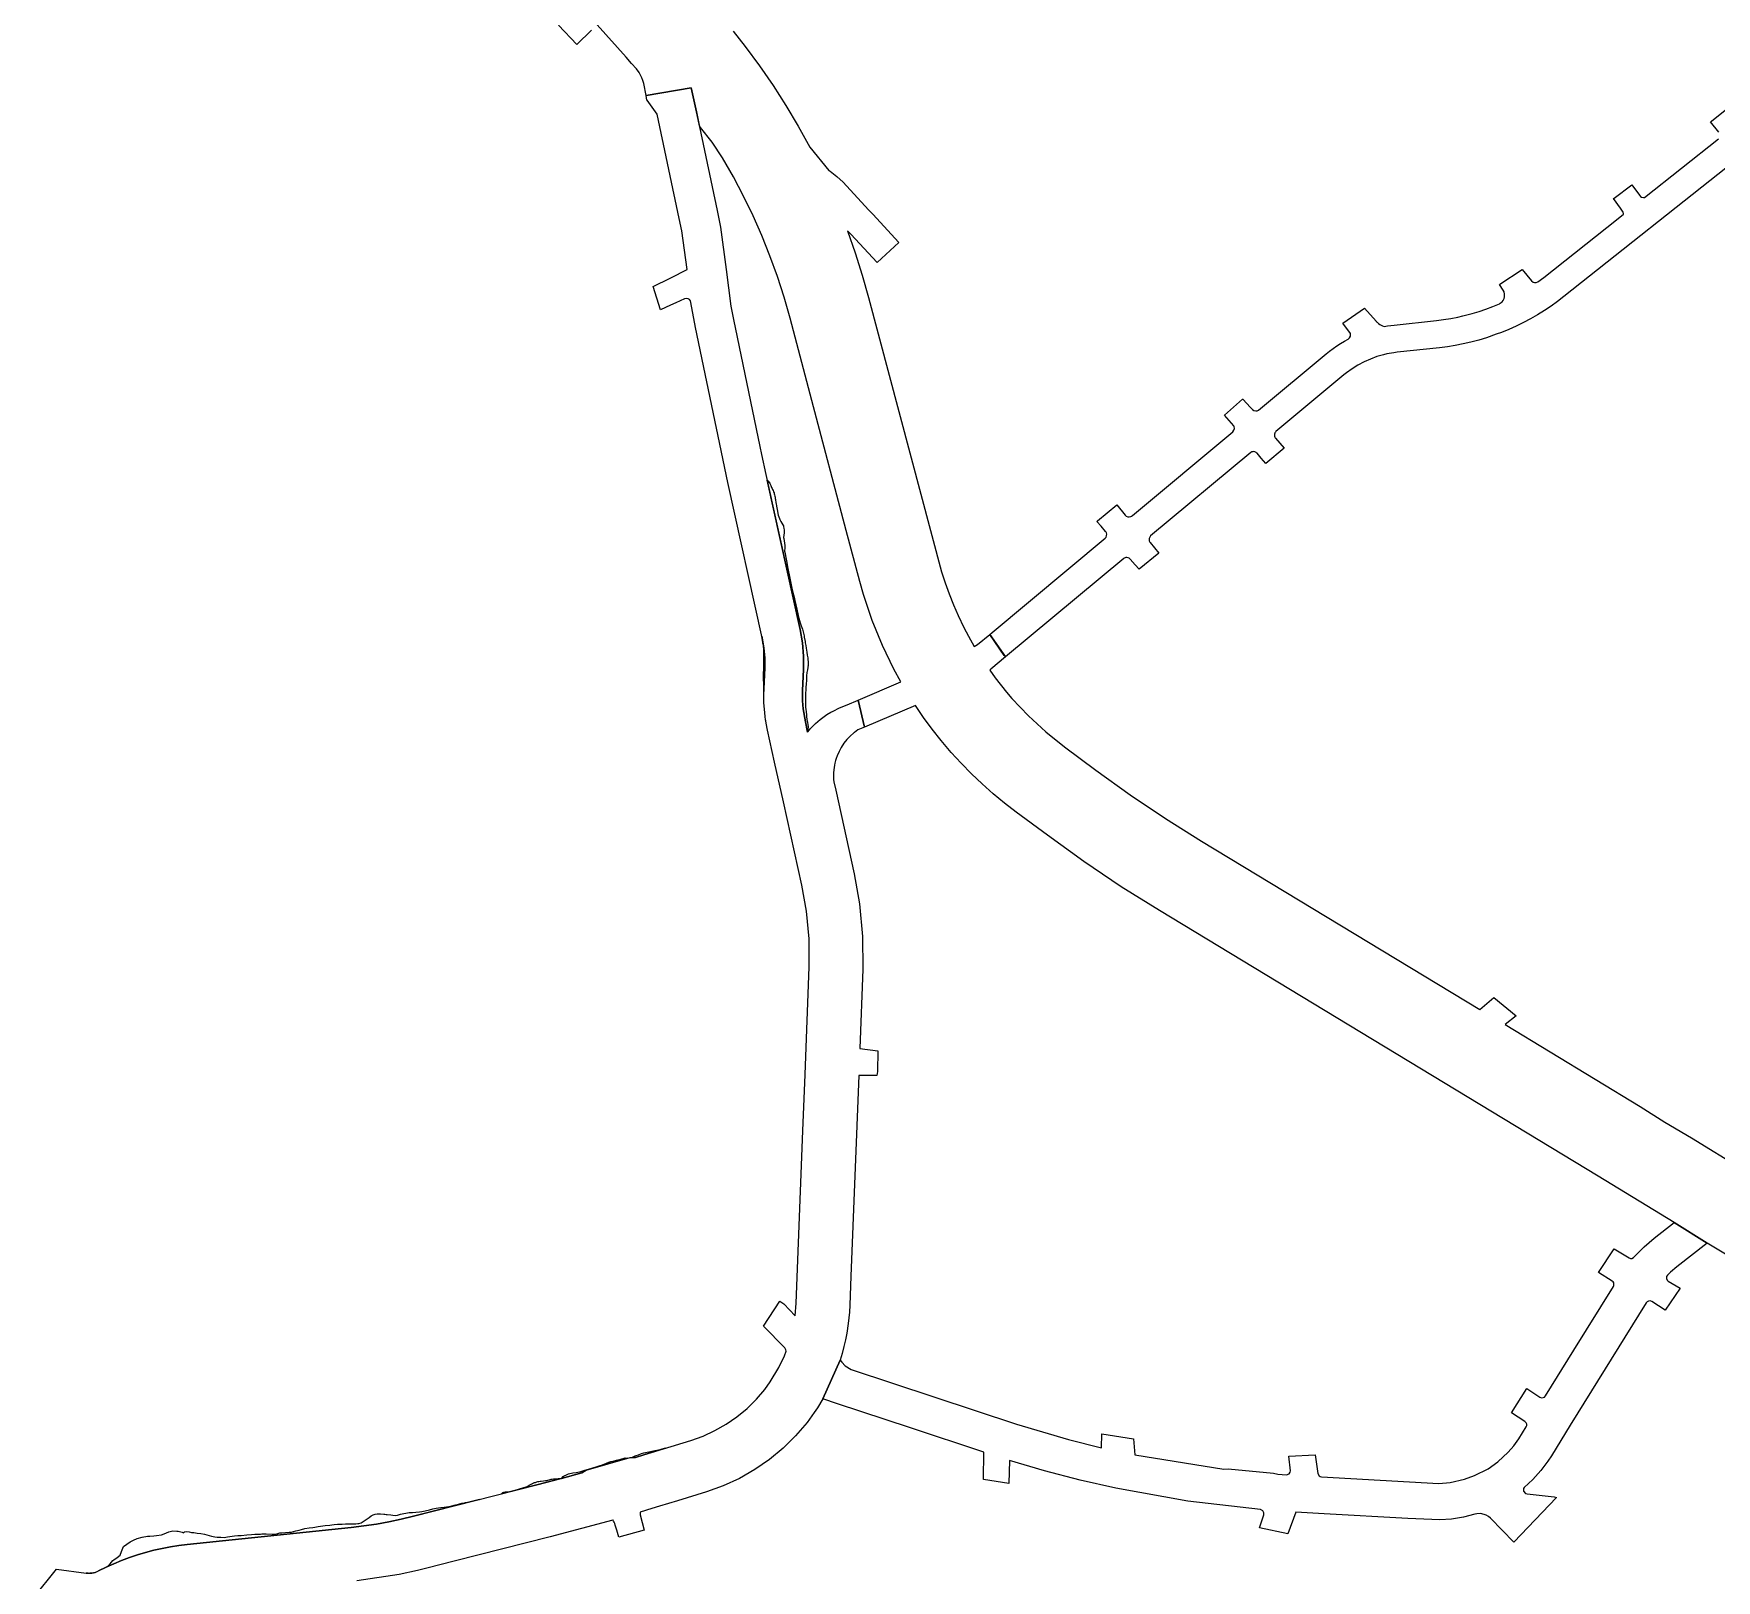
# Model space of a CAD drawing. Header units: inches. Extents: x 704148 to 723432, y 7075344 to 7101810.
# Drawn here: x 719632 to 720368, y 7082885 to 7083563 of the extents above; entities that cross this region are included whole.
import ezdxf

# ---------------------------------------------------------------- set-up
doc = ezdxf.new("R2010")
doc.units = ezdxf.units.IN
doc.header["$MEASUREMENT"] = 0
doc.layers.add('gisdb.gisadmin', color=7, linetype='Continuous', lineweight=9, true_color=0xccf5fc)

msp = doc.modelspace()

# ---------------------------------------------------------------- linework, layer by layer
at = {"layer": 'gisdb.gisadmin'}
for points in [[(719875.8365, 7083564.0138), (719869.4771, 7083557.7526), (719861.4081, 7083566.2867)], [(720372.5412, 7083027.9642), (720364.4321, 7083032.8044), (720350.0466, 7083041.8575), (720316.7527, 7083062.2262), (720124.6045, 7083178.4675), (720107.8938, 7083188.9406), (720091.5218, 7083199.9357), (720075.505, 7083211.4421), (720061.8399, 7083221.5897), (720056.7233, 7083225.5298), (720051.7475, 7083229.6462), (720046.9185, 7083233.9338), (720042.2422, 7083238.3876), (720037.7243, 7083243.0019), (720033.3704, 7083247.7713), (720028.9611, 7083252.9638), (720025.0321, 7083257.9392), (720021.3113, 7083262.9984), (720017.6972, 7083268.2795), (719995.4302, 7083258.8386), (719992.589, 7083270.668), (720011.3563, 7083278.6251), (720008.2952, 7083284.2319), (720003.2833, 7083294.5709), (719998.7737, 7083305.6027), (719994.9844, 7083316.9021), (719993.3648, 7083322.6376), (719987.4624, 7083344.9074), (719972.3476, 7083401.9352), (719962.8117, 7083437.914), (719960.2018, 7083447.1127), (719957.2738, 7083456.2151), (719954.0314, 7083465.2102), (719950.4784, 7083474.0873), (719946.619, 7083482.8356), (719942.4581, 7083491.4444), (719938.0005, 7083499.9035), (719933.2517, 7083508.2027), (719928.7526, 7083515.0587), (719923.6731, 7083521.4965), (719923.1241, 7083522.1274), (719921.8173, 7083528.3062), (719919.5783, 7083538.8918), (719899.8448, 7083535.54), (719898.7442, 7083540.7436), (719898.4145, 7083541.9888), (719897.9775, 7083543.2004), (719896.7959, 7083545.4868), (719895.5289, 7083547.201), (719893.4516, 7083549.4557), (719890.9842, 7083552.2211), (719878.2989, 7083566.4382)], [(719937.9216, 7083563.686), (719943.1036, 7083556.9531), (719949.3739, 7083548.5145), (719955.3551, 7083539.8687), (719961.0405, 7083531.0255), (719966.4235, 7083521.995), (719971.4979, 7083512.7876), (719979.8234, 7083502.6413), (719980.379, 7083502.2626), (719983.3419, 7083500.0107), (719986.0972, 7083497.5092), (719997.1681, 7083485.3682), (719999.0267, 7083483.5256), (720010.5118, 7083471.1005), (720000.9654, 7083462.2763), (719989.4803, 7083474.7015), (719987.9467, 7083476.1658), (719991.357, 7083466.5586), (719994.4504, 7083456.8448), (719997.2235, 7083447.0346), (720029.1678, 7083326.8498), (720030.7259, 7083321.9918), (720032.4491, 7083317.1899), (720034.3354, 7083312.4497), (720036.3826, 7083307.7767), (720038.9486, 7083302.4866), (720040.95, 7083298.6543), (720043.4649, 7083294.2155), (720044.9858, 7083295.0149), (720050.2599, 7083299.4126), (720057.1696, 7083289.5499), (720050.7917, 7083284.2317), (720050.5273, 7083283.9909), (720050.2848, 7083283.7279), (720052.6436, 7083280.4479), (720057.6558, 7083274.128), (720060.0013, 7083271.3969), (720063.527, 7083267.5294), (720067.186, 7083263.7878), (720074.8863, 7083256.7009), (720083.0642, 7083250.171), (720096.7294, 7083240.0233), (720111.8336, 7083229.1725), (720127.2728, 7083218.8038), (720143.0315, 7083208.9275), (720264.9558, 7083135.1686), (720271.0102, 7083140.467), (720280.7747, 7083132.3767), (720275.9511, 7083128.5168), (720335.1797, 7083092.6861), (720345.9077, 7083085.8854), (720357.5636, 7083078.992), (720379.9475, 7083065.2978)], [(719631.5631, 7082877.4609), (719641.5996, 7082890.0433), (719654.6326, 7082888.3135), (719654.6327, 7082888.3135), (719655.1523, 7082888.2445), (719655.4146, 7082888.2443), (719655.4147, 7082888.2443), (719656.1999, 7082888.2434), (719656.2001, 7082888.2435), (719656.991, 7082888.2426), (719658.5137, 7082888.6489), (719658.5142, 7082888.649), (719659.1139, 7082888.809), (719659.9442, 7082889.2375), (719663.2678, 7082890.882), (719666.6452, 7082892.4132), (719670.0726, 7082893.8291), (719673.5459, 7082895.1281), (719677.0612, 7082896.3087), (719680.6145, 7082897.3697), (719684.2017, 7082898.3097), (719687.8186, 7082899.1278), (719691.4612, 7082899.8228), (719695.1252, 7082900.3942), (719698.8065, 7082900.8411), (719770.687, 7082908.3355), (719776.1867, 7082908.9899), (719781.6651, 7082909.8039), (719787.1175, 7082910.7767), (719792.5393, 7082911.9077), (719797.9259, 7082913.1958), (719851.9969, 7082926.9598), (719862.5766, 7082929.7685), (719862.772, 7082929.8204), (719871.587, 7082932.1605), (719873.5982, 7082933.3545), (719892.7514, 7082938.9052), (719893.0423, 7082938.9135), (719895.0884, 7082938.9712), (719898.7433, 7082940.0872), (719919.3353, 7082946.4184), (719919.3353, 7082946.4185), (719924.7187, 7082948.3344), (719929.9146, 7082950.7122), (719934.8835, 7082953.5338), (719939.5875, 7082956.7778), (719943.991, 7082960.4194), (719948.0602, 7082964.4309), (719951.7644, 7082968.7818), (719954.1034, 7082972.0719), (719957.9676, 7082978.3671), (719960.4195, 7082983.5285), (719961.0739, 7082985.4588), (719960.974, 7082986.1461), (719960.5046, 7082986.9175), (719951.1636, 7082996.4676), (719958.3585, 7083007.4444), (719960.0483, 7083006.2599), (719965.0906, 7083000.9845), (719965.5379, 7083006.514), (719968.4354, 7083082.0501), (719969.3828, 7083106.69), (719971.1907, 7083153.7934), (719971.1261, 7083166.0503), (719969.9935, 7083178.2549), (719967.9712, 7083189.5576), (719959.881, 7083226.0933), (719956.0227, 7083243.5174), (719952.9276, 7083257.4949), (719952.3298, 7083260.5088), (719952.195, 7083261.5394), (719952.1305, 7083262.0325), (719951.8658, 7083263.5462), (719951.7375, 7083265.037), (719951.3459, 7083269.5869), (719951.3544, 7083275.65), (719951.7658, 7083284.7773), (719951.7721, 7083289.1829), (719951.3943, 7083293.5722), (719950.6352, 7083297.9126), (719935.5794, 7083365.9056), (719935.5728, 7083365.9351), (719935.5685, 7083365.9549), (719921.3765, 7083433.9207), (719919.4009, 7083444.8747), (719919.1788, 7083445.5328), (719918.7449, 7083446.0753), (719918.1517, 7083446.4366), (719917.6448, 7083446.5616), (719916.5841, 7083446.3891), (719912.8593, 7083444.6663), (719910.5135, 7083443.5814), (719906.0928, 7083441.5367), (719902.8511, 7083451.7874), (719910.2618, 7083455.4766), (719910.5591, 7083455.6586), (719917.7304, 7083459.1948), (719915.3809, 7083476.2194), (719914.3271, 7083481.5662), (719904.6412, 7083527.3603), (719900.294, 7083533.416), (719900.1557, 7083533.4224), (719899.8448, 7083535.54), (719919.5783, 7083538.8918), (719921.8173, 7083528.3062), (719923.1934, 7083521.7997), (719930.9591, 7083485.084), (719932.3631, 7083477.8297), (719934.7883, 7083459.3188), (719936.8962, 7083443.2299), (719938.0175, 7083437.3956), (719949.6402, 7083381.7353), (719950.3651, 7083378.2639), (719952.1931, 7083369.5095), (719967.2207, 7083301.6442), (719967.2376, 7083301.5679), (719968.2519, 7083295.7674), (719968.7569, 7083289.9004), (719968.7486, 7083284.0118), (719968.3372, 7083274.8845), (719968.3307, 7083270.3045), (719968.6265, 7083266.8675), (719969.5256, 7083261.1702), (719970.5214, 7083256.6732), (719970.5214, 7083256.6731), (719971.3221, 7083257.613), (719971.8217, 7083258.1994), (719974.0239, 7083260.4385), (719975.9763, 7083262.1047), (719978.9705, 7083264.2999), (719980.6938, 7083265.3141), (719981.6771, 7083265.8927), (719984.5123, 7083267.2436), (719987.7724, 7083268.6258), (719992.589, 7083270.668), (719995.4302, 7083258.8386), (719992.4566, 7083257.5779), (719991.066, 7083256.544), (719990.7657, 7083256.3207), (719989.1907, 7083254.9209), (719987.7438, 7083253.3892), (719986.4365, 7083251.7379), (719986.4359, 7083251.7372), (719985.2769, 7083249.9775), (719984.2757, 7083248.1235), (719983.4399, 7083246.1893), (719983.0836, 7083245.1165), (719982.7758, 7083244.1896), (719982.5031, 7083243.0422), (719982.2886, 7083242.1397), (719981.9819, 7083240.055), (719981.9047, 7083238.7439), (719981.858, 7083237.9516), (719981.918, 7083235.8453), (719982.0099, 7083234.8558), (719982.8252, 7083231.1739), (719990.9154, 7083194.6382), (719993.2759, 7083181.445), (719994.598, 7083167.1991), (719994.6734, 7083152.8921), (719993.3352, 7083118.0265), (720001.3233, 7083117.0791), (720001.0663, 7083108.0118), (720000.8435, 7083106.2847), (719992.8808, 7083106.186), (719989.5047, 7083018.3903), (719989.0206, 7083005.6127), (719988.851, 7083002.5618), (719988.3336, 7082997.5704), (719987.7159, 7082993.4692), (719987.1302, 7082990.4702), (719986.4419, 7082987.4931), (719985.6519, 7082984.5414), (719984.7609, 7082981.6186), (719977.2089, 7082964.6069), (719974.8042, 7082960.6712), (719973.4125, 7082958.7135), (719970.3055, 7082954.343), (719965.2723, 7082948.4311), (719959.7431, 7082942.9803), (719953.7598, 7082938.0322), (719947.368, 7082933.6244), (719940.6164, 7082929.7904), (719933.5563, 7082926.5595), (719926.2415, 7082923.9562), (719926.2415, 7082923.9561), (719913.4688, 7082920.0291), (719905.6495, 7082917.625), (719902.35, 7082916.6262), (719897.1981, 7082915.0667), (719897.1937, 7082913.7662), (719898.8743, 7082907.1139), (719887.8125, 7082903.9826), (719886.8933, 7082907.1215), (719886.2394, 7082909.3543), (719886.0178, 7082910.1108), (719885.7641, 7082910.5719), (719885.4908, 7082911.0685), (719885.212, 7082911.5751), (719885.1713, 7082911.5642), (719857.7941, 7082904.186), (719815.7671, 7082893.488), (719803.7231, 7082890.4221), (719799.6278, 7082889.5054), (719791.5903, 7082887.7063), (719773.1239, 7082884.9622)], [(720369.6303, 7083519.3451), (720365.9554, 7083523.9397), (720366.3493, 7083524.2556), (720375.2282, 7083531.3747)], [(720376.8187, 7083507.0396), (720301.7348, 7083447.3935), (720298.947, 7083445.2533), (720296.0898, 7083443.2067), (720293.1663, 7083441.2559), (720290.1797, 7083439.4032), (720287.1333, 7083437.6504), (720284.0306, 7083435.9997), (720280.8748, 7083434.4527), (720277.6694, 7083433.0111), (720274.418, 7083431.6766), (720272.1148, 7083430.9609), (720267.7916, 7083429.3346), (720264.4237, 7083428.3296), (720261.0244, 7083427.4368), (720257.5974, 7083426.6572), (720254.1464, 7083425.9917), (720250.6753, 7083425.4409), (720247.1878, 7083425.0055), (720228.7425, 7083423.0126), (720227.2341, 7083422.8232), (720224.2413, 7083422.2887), (720222.7605, 7083421.9442), (720219.8391, 7083421.1029), (720216.9828, 7083420.0618), (720214.2052, 7083418.8261), (720211.5195, 7083417.4014), (720208.9386, 7083415.7947), (720206.4749, 7083414.0136), (720205.2906, 7083413.0603), (720175.6155, 7083388.3158), (720175.3691, 7083388.0273), (720175.1765, 7083387.7005), (720175.1022, 7083387.5257), (720175.0008, 7083387.1601), (720174.971, 7083386.5927), (720175.0335, 7083386.2185), (720175.1601, 7083385.8609), (720175.3469, 7083385.5307), (720175.4588, 7083385.3819), (720179.2698, 7083381.0501), (720171.1806, 7083374.2215), (720169.195, 7083376.6279), (720167.4418, 7083378.7525), (720167.166, 7083379.0143), (720167.012, 7083379.1261), (720166.6779, 7083379.3076), (720166.3173, 7083379.4283), (720165.7509, 7083379.4878), (720165.4307, 7083379.4539), (720165.0085, 7083379.3369), (720164.6682, 7083379.1672), (720120.7242, 7083342.5447), (720120.3739, 7083342.094), (720120.2108, 7083341.7496), (720120.1099, 7083341.382), (720120.0815, 7083340.8119), (720120.1454, 7083340.4362), (720120.3606, 7083339.9075), (720120.5128, 7083339.6757), (720124.2691, 7083335.0221), (720115.6777, 7083327.9697), (720114.0016, 7083329.8942), (720111.7986, 7083332.4238), (720111.3576, 7083332.7867), (720110.8376, 7083333.0232), (720110.2742, 7083333.117), (720109.875, 7083333.0924), (720109.5218, 7083333.0106), (720109.1709, 7083332.8613), (720108.9455, 7083332.7231), (720057.1696, 7083289.5499), (720056.5498, 7083290.1959), (720050.2599, 7083299.4126), (720051.325, 7083300.3008), (720100.8659, 7083341.6104), (720101.2159, 7083342.059), (720101.4378, 7083342.583), (720101.4805, 7083342.7683), (720101.5099, 7083343.3365), (720101.3911, 7083343.893), (720101.2333, 7083344.2386), (720101.0403, 7083344.5239), (720099.0054, 7083346.9009), (720097.2453, 7083348.9569), (720097.4501, 7083349.1278), (720105.9076, 7083356.18), (720109.5863, 7083351.65), (720110.0127, 7083351.2732), (720110.7044, 7083350.9658), (720111.2698, 7083350.9018), (720112.0128, 7083351.0467), (720112.3541, 7083351.2135), (720112.8198, 7083351.5781), (720156.7645, 7083388.2213), (720157.2035, 7083388.8361), (720157.4057, 7083389.564), (720157.2914, 7083390.4987), (720157.1344, 7083390.8438), (720153.0964, 7083395.4535), (720161.0041, 7083402.3995), (720161.0629, 7083402.4512), (720164.4293, 7083398.8648), (720165.309, 7083397.9276), (720165.9359, 7083397.4922), (720166.8655, 7083397.2899), (720167.434, 7083397.367), (720167.9632, 7083397.5886), (720197.6056, 7083422.2766), (720199.126, 7083423.5002), (720200.6881, 7083424.67), (720202.2901, 7083425.7847), (720203.9299, 7083426.8428), (720205.6056, 7083427.8432), (720207.3152, 7083428.7846), (720207.8693, 7083429.2837), (720208.2694, 7083430.1228), (720208.3083, 7083430.8675), (720208.2305, 7083431.2337), (720208.2193, 7083431.2488), (720204.8586, 7083435.7985), (720214.4351, 7083442.2584), (720219.5079, 7083436.5835), (720219.5003, 7083436.5576), (720219.6981, 7083436.3707), (720219.9566, 7083436.1265), (720220.5139, 7083435.5999), (720221.0794, 7083435.1909), (720222.3063, 7083434.5281), (720222.9584, 7083434.2793), (720224.46, 7083434.5377), (720225.954, 7083434.7606), (720227.4535, 7083434.9431), (720245.8987, 7083436.936), (720249.0586, 7083437.3317), (720252.2033, 7083437.8342), (720255.3292, 7083438.4429), (720257.5085, 7083438.9445), (720261.5101, 7083439.9761), (720264.5581, 7083440.8989), (720267.5731, 7083441.9243), (720270.5516, 7083443.0513), (720273.4902, 7083444.2786), (720273.7611, 7083444.4757), (720274.6269, 7083445.1057), (720275.0842, 7083445.6652), (720275.5714, 7083446.6315), (720275.7493, 7083447.3319), (720275.7825, 7083448.4135), (720275.5346, 7083449.4669), (720275.1706, 7083450.1998), (720273.5157, 7083452.7483), (720273.6506, 7083452.8366), (720283.3751, 7083459.2025), (720287.5477, 7083454.2272), (720288.3247, 7083453.6739), (720288.8791, 7083453.5205), (720289.6439, 7083453.5478), (720290.2976, 7083453.8013), (720292.8791, 7083455.7139), (720324.702, 7083480.964), (720327.814, 7083483.4362), (720327.8222, 7083483.8277), (720327.676, 7083484.3277), (720327.4184, 7083484.8504), (720326.4533, 7083486.1856), (720323.4383, 7083490.3563), (720323.6939, 7083490.5494), (720331.4132, 7083496.3818), (720334.7735, 7083491.7772), (720335.2237, 7083491.3047), (720335.7809, 7083490.9649), (720336.6238, 7083490.7566), (720337.037, 7083490.7628), (720369.3746, 7083516.4516)]]:
    msp.add_lwpolyline(points, dxfattribs=at)
for points in [[(719970.5814, 7083259.9379), (719970.7418, 7083258.9492), (719970.5214, 7083256.6732), (719969.5256, 7083261.1702), (719968.6265, 7083266.8675), (719968.3307, 7083270.3045), (719968.3372, 7083274.8845), (719968.7486, 7083284.0118), (719968.7569, 7083289.9004), (719968.2519, 7083295.7674), (719967.2376, 7083301.5679), (719967.2207, 7083301.6442), (719952.7409, 7083367.0395), (719953.0295, 7083366.7105), (719953.9477, 7083365.6658), (719954.1497, 7083365.1984), (719954.3511, 7083364.7309), (719954.5523, 7083364.2633), (719954.754, 7083363.7959), (719954.9323, 7083363.3232), (719955.1781, 7083362.8655), (719955.3891, 7083362.4002), (719955.6101, 7083361.937), (719955.8068, 7083361.4684), (719955.9379, 7083360.9853), (719956.0695, 7083360.5024), (719956.1825, 7083360.0153), (719956.2645, 7083359.5213), (719956.3108, 7083359.0195), (719956.3825, 7083358.5232), (719956.464, 7083358.0292), (719956.5459, 7083357.5352), (719956.6283, 7083357.0413), (719956.6821, 7083356.7206), (719956.8781, 7083355.5603), (719957.1318, 7083354.0802), (719957.5641, 7083351.6153), (719958.1795, 7083350.2152), (719958.3898, 7083349.7497), (719958.812, 7083348.819), (719959.6251, 7083347.4627), (719959.8947, 7083347.0103), (719959.9824, 7083346.5176), (719960.0705, 7083346.025), (719960.2476, 7083345.04), (719960.2268, 7083344.5233), (719960.1756, 7083343.9998), (719960.1, 7083342.9588), (719960.026, 7083341.9182), (719960.05, 7083341.4114), (719960.2382, 7083340.4289), (719960.4282, 7083339.4467), (719960.501, 7083338.4386), (719960.5175, 7083337.9302), (719960.5172, 7083336.9059), (719960.4424, 7083336.3772), (719960.4365, 7083335.8638), (719960.6268, 7083334.8817), (719960.8185, 7083333.8999), (719961.0882, 7083332.4233), (719961.352, 7083330.9454), (719961.7221, 7083328.9789), (719962.0058, 7083327.5054), (719962.3926, 7083325.5426), (719962.6878, 7083324.0716), (719962.9861, 7083322.6014), (719963.3049, 7083321.1356), (719963.6332, 7083319.672), (719964.1009, 7083317.7271), (719964.5685, 7083315.7822), (719964.893, 7083314.3177), (719965.3644, 7083312.3736), (719965.8047, 7083310.4227), (719966.2433, 7083308.4714), (719966.5722, 7083307.0079), (719966.6819, 7083306.52), (719966.9395, 7083305.5529), (719967.4147, 7083304.1218), (719967.7281, 7083303.1669), (719968.2059, 7083301.7103), (719968.5697, 7083300.5527), (719968.7092, 7083299.9641), (719968.8387, 7083299.3732), (719968.9548, 7083298.7796), (719969.0659, 7083298.1849), (719969.3859, 7083296.3973), (719969.4858, 7083295.7998), (719969.6917, 7083294.6042), (719969.9106, 7083293.4072), (719970.1953, 7083291.6014), (719970.3557, 7083290.3914), (719970.5389, 7083289.1786), (719970.6232, 7083288.5701), (719970.7463, 7083287.3492), (719970.7307, 7083286.1259), (719970.6691, 7083286.0716), (719970.7024, 7083285.9209), (719970.5626, 7083284.9073), (719970.4087, 7083283.937), (719970.2105, 7083282.7445), (719970.0844, 7083281.2486), (719969.9602, 7083279.2522), (719969.867, 7083277.7549), (719969.7738, 7083276.2575), (719969.6846, 7083274.8238), (719969.6361, 7083273.9646), (719969.5722, 7083272.7516), (719969.5574, 7083271.1315), (719969.5558, 7083269.9146), (719969.5691, 7083268.6959), (719969.6419, 7083267.4793), (719969.7123, 7083266.6696), (719969.8444, 7083265.4573), (719969.9561, 7083264.2399), (719970.0464, 7083263.4289), (719970.208, 7083262.2144), (719970.421, 7083260.9266)], [(719951.3544, 7083275.65), (719951.3116, 7083274.482), (719951.2949, 7083275.5921), (719951.2915, 7083276.0998), (719951.2882, 7083276.6004), (719951.2816, 7083277.6017), (719951.2749, 7083278.6031), (719951.2581, 7083279.1043), (719951.2359, 7083279.6058), (719951.2136, 7083280.1074), (719951.1913, 7083280.6089), (719951.1691, 7083281.1104), (719951.1791, 7083281.6104), (719951.2032, 7083282.1099), (719951.2273, 7083282.6093), (719951.2514, 7083283.1087), (719951.2755, 7083283.6081), (719951.2996, 7083284.1075), (719951.3237, 7083284.607), (719951.3333, 7083284.807), (719951.3454, 7083285.068), (719951.3623, 7083285.5034), (719951.3755, 7083285.9391), (719951.3848, 7083286.3748), (719951.3903, 7083286.8106), (719951.3919, 7083287.2465), (719951.3897, 7083287.6823), (719951.3837, 7083288.1182), (719951.3738, 7083288.554), (719951.3601, 7083288.9897), (719951.3425, 7083289.4253), (719951.3211, 7083289.8607), (719951.2959, 7083290.2959), (719951.2864, 7083290.7324), (719951.3013, 7083291.1713), (719951.3128, 7083291.6108), (719951.3259, 7083292.4916), (719951.3149, 7083292.9313), (719951.276, 7083293.3682), (719951.2484, 7083293.8069), (719951.2092, 7083294.2445), (719951.1307, 7083294.6765), (719951.0487, 7083295.1076), (719950.9635, 7083295.538), (719950.8748, 7083295.9676), (719950.7392, 7083296.8347), (719950.6036, 7083297.7032), (719950.4412, 7083298.676), (719950.6352, 7083297.9126), (719951.3943, 7083293.5722), (719951.7721, 7083289.1829), (719951.7658, 7083284.7773)], [(720350.0466, 7083041.8575), (720364.4321, 7083032.8044), (720351.1945, 7083022.427), (720348.4665, 7083020.1284), (720347.0413, 7083018.7747), (720346.7201, 7083018.1936), (720346.6508, 7083017.4139), (720346.9284, 7083016.6821), (720347.4455, 7083016.1761), (720352.6817, 7083013.0956), (720346.0942, 7083003.4679), (720340.246, 7083007.2342), (720339.5355, 7083007.4968), (720338.7805, 7083007.4345), (720338.24, 7083007.1565), (720337.8116, 7083006.6859), (720304.5354, 7082953.0773), (720296.2262, 7082939.6911), (720294.7115, 7082937.3731), (720291.588, 7082933.2274), (720288.115, 7082929.3697), (720284.319, 7082925.8294), (720284.0966, 7082925.4155), (720283.9799, 7082924.8013), (720284.0803, 7082924.1843), (720284.8592, 7082923.2307), (720285.636, 7082922.9832), (720297.4056, 7082921.792), (720298.5288, 7082921.4454), (720279.7423, 7082901.9262), (720269.6114, 7082912.3825), (720268.7118, 7082913.1543), (720267.6918, 7082913.7581), (720265.4174, 7082914.3941), (720263.5528, 7082914.3204), (720262.7223, 7082914.0654), (720257.6891, 7082912.7964), (720252.5644, 7082911.971), (720247.3873, 7082911.5953), (720233.3754, 7082912.1885), (720196.6919, 7082914.2411), (720184.3371, 7082915.0584), (720180.8528, 7082905.557), (720168.3744, 7082908.0957), (720170.3232, 7082913.8163), (720170.3835, 7082914.7201), (720169.8783, 7082915.6434), (720168.8123, 7082916.1245), (720136.9793, 7082919.7936), (720105.4398, 7082925.4566), (720089.8192, 7082929.029), (720074.3187, 7082933.0909), (720058.9536, 7082937.6383), (720058.6598, 7082927.5317), (720047.5746, 7082929.2665), (720047.624, 7082941.3172), (720015.158, 7082952.0552), (719983.5955, 7082962.4945), (719977.2089, 7082964.6069), (719984.7609, 7082981.6186), (719985.4552, 7082980.6821), (719986.9845, 7082979.1171), (719989.5664, 7082977.4611), (720061.975, 7082953.5187), (720084.8108, 7082946.8185), (720099.2765, 7082943.2186), (720099.3456, 7082949.2726), (720113.1919, 7082947.1314), (720113.8863, 7082940.0488), (720152.8145, 7082933.8244), (720154.7624, 7082933.9273), (720174.6146, 7082932.0449), (720176.5012, 7082931.5795), (720180.2832, 7082931.3341), (720181.3979, 7082931.7707), (720181.8993, 7082932.5252), (720181.9903, 7082933.1261), (720181.2547, 7082939.4638), (720192.7273, 7082940.0511), (720194.0052, 7082931.9007), (720194.4734, 7082930.9581), (720194.9645, 7082930.6001), (720195.6319, 7082930.4248), (720246.9265, 7082927.5886), (720251.9197, 7082928.0579), (720258.1377, 7082929.3945), (720262.5822, 7082931.0249), (720268.4996, 7082934.0406), (720272.7248, 7082937.054), (720277.3058, 7082941.2102), (720279.788, 7082944.0808), (720282.0105, 7082947.1568), (720285.2295, 7082952.3137), (720285.4803, 7082953.0285), (720285.4749, 7082953.4853), (720285.2075, 7082954.1941), (720284.6759, 7082954.717), (720278.7248, 7082958.4686), (720285.4834, 7082969.1677), (720291.2438, 7082965.3997), (720291.8576, 7082965.1484), (720292.5803, 7082965.1557), (720293.1889, 7082965.4192), (720293.6557, 7082965.8904), (720306.1098, 7082985.9521), (720323.4078, 7083013.8194), (720323.6202, 7083014.3238), (720323.6609, 7083014.93), (720323.5418, 7083015.4022), (720323.2972, 7083015.8233), (720322.8447, 7083016.2287), (720316.8978, 7083019.9244), (720323.7022, 7083030.3497), (720330.2651, 7083026.3474), (720330.831, 7083026.1258), (720331.4386, 7083026.1112), (720332.2686, 7083026.4742), (720332.8586, 7083027.0996), (720336.9181, 7083031.2441), (720341.3233, 7083035.019)], [(719895.0884, 7082938.9712), (719893.6535, 7082938.9307), (719893.667, 7082938.9701), (719894.0936, 7082939.2741), (719895.0253, 7082939.622), (719895.4978, 7082939.774), (719896.4106, 7082940.1831), (719897.8084, 7082940.7023), (719898.7623, 7082940.9836), (719900.2274, 7082941.3225), (719901.7034, 7082941.626), (719903.6748, 7082942.0196), (719905.1534, 7082942.3145), (719908.0929, 7082942.9619), (719898.7433, 7082940.0872)], [(719871.587, 7082932.1605), (719862.772, 7082929.8204), (719862.8264, 7082929.8802), (719863.5204, 7082930.6432), (719863.9691, 7082930.8866), (719864.8653, 7082931.3765), (719865.7656, 7082931.8496), (719867.7329, 7082932.1789), (719869.2062, 7082932.4357), (719870.6776, 7082932.7009), (719871.1585, 7082932.8243), (719872.1037, 7082933.1309), (719872.5822, 7082933.2631), (719874.0226, 7082933.6417), (719874.4937, 7082933.8002), (719876.3861, 7082934.405), (719878.2832, 7082934.9924), (719879.7024, 7082935.4448), (719880.642, 7082935.7693), (719882.4976, 7082936.4982), (719883.4234, 7082936.8686), (719884.3786, 7082937.1374), (719885.3437, 7082937.3724), (719886.7895, 7082937.7319), (719888.7137, 7082938.2241), (719890.6338, 7082938.7311), (719891.7083, 7082938.6029), (719873.5982, 7082933.3545)], [(719851.9969, 7082926.9598), (719836.6075, 7082923.0918), (719836.6209, 7082923.2226), (719837.0372, 7082923.614), (719837.4969, 7082923.835), (719838.0043, 7082923.8688), (719838.5114, 7082923.9034), (719839.0184, 7082923.9386), (719839.5252, 7082923.9745), (719840.2698, 7082924.0287), (719841.0146, 7082924.2042), (719841.1334, 7082924.2496), (719841.955, 7082924.5634), (719842.4344, 7082924.7069), (719842.9156, 7082924.8434), (719843.397, 7082924.9794), (719843.8784, 7082925.1149), (719844.36, 7082925.2499), (719844.8417, 7082925.3844), (719845.3236, 7082925.5184), (719845.8055, 7082925.6518), (719846.2876, 7082925.7848), (719846.7698, 7082925.9173), (719847.2507, 7082926.0553), (719847.7113, 7082926.2725), (719848.1608, 7082926.5334), (719848.6105, 7082926.7938), (719849.5102, 7082927.313), (719849.9587, 7082927.5781), (719850.4112, 7082927.8271), (719850.8983, 7082927.9406), (719851.3855, 7082928.0537), (719851.8558, 7082928.2228), (719852.3257, 7082928.387), (719852.8209, 7082928.4524), (719853.3162, 7082928.5176), (719853.8116, 7082928.5825), (719854.8028, 7082928.7116), (719855.7945, 7082928.8397), (719856.2905, 7082928.9034), (719856.7887, 7082928.9594), (719857.2658, 7082929.0961), (719857.7353, 7082929.2622), (719858.2049, 7082929.4275), (719858.7029, 7082929.4844), (719859.201, 7082929.5411), (719859.703, 7082929.5836), (719860.2074, 7082929.6173), (719860.7119, 7082929.6506), (719861.2166, 7082929.6838), (719861.7215, 7082929.7168), (719862.2267, 7082929.7486), (719862.5766, 7082929.7685)], [(719826.4635, 7082920.5615), (719826.8716, 7082920.601), (719797.9259, 7082913.1958), (719792.5393, 7082911.9077), (719787.1175, 7082910.7767), (719781.6651, 7082909.8039), (719776.1867, 7082908.9899), (719770.687, 7082908.3355), (719698.8065, 7082900.8411), (719695.1252, 7082900.3942), (719691.4612, 7082899.8228), (719687.8186, 7082899.1278), (719684.2017, 7082898.3097), (719680.6145, 7082897.3697), (719677.0612, 7082896.3087), (719673.5459, 7082895.1281), (719670.0726, 7082893.8291), (719666.6452, 7082892.4132), (719663.2678, 7082890.882), (719659.9442, 7082889.2375), (719661.9678, 7082890.3034), (719662.4455, 7082890.5438), (719663.9087, 7082891.2014), (719665.1096, 7082892.4376), (719666.2866, 7082893.7766), (719666.7255, 7082894.1269), (719668.0839, 7082895.1001), (719669.3962, 7082896.2221), (719669.9783, 7082897.7638), (719670.2697, 7082898.5602), (719670.9459, 7082899.9526), (719672.3549, 7082901.0286), (719673.8258, 7082901.9704), (719675.3446, 7082902.8029), (719676.9103, 7082903.5138), (719679.1115, 7082904.0915), (719681.3703, 7082904.4388), (719682.5127, 7082904.5444), (719684.2293, 7082904.662), (719685.3548, 7082904.8061), (719687.5969, 7082905.1098), (719688.6819, 7082905.4433), (719689.7473, 7082905.9026), (719690.8237, 7082906.329), (719692.478, 7082906.7661), (719694.205, 7082906.707), (719694.786, 7082906.6308), (719696.5428, 7082906.2054), (719697.1297, 7082906.0135), (719697.6573, 7082906.3621), (719697.716, 7082906.3768), (719698.6568, 7082906.4832), (719699.6792, 7082906.3202), (719700.7076, 7082906.1005), (719701.7171, 7082906.0614), (719703.2448, 7082905.8737), (719704.78, 7082905.6139), (719706.3191, 7082905.3167), (719707.3498, 7082905.0743), (719708.3823, 7082904.8146), (719709.4153, 7082904.5502), (719710.9576, 7082904.2221), (719711.9809, 7082904.0509), (719713.4945, 7082903.998), (719715.0075, 7082903.9517), (719716.4921, 7082904.1773), (719717.4804, 7082904.3418), (719718.4775, 7082904.421), (719719.4651, 7082904.5926), (719720.9578, 7082904.7401), (719722.4578, 7082904.8184), (719724.9503, 7082905.0199), (719726.9368, 7082905.2536), (719728.4281, 7082905.4156), (719729.9371, 7082905.4065), (719730.9534, 7082905.3021), (719731.4408, 7082905.4489), (719732.4362, 7082905.5456), (719733.4445, 7082905.5179), (719735.9735, 7082905.3695), (719736.9839, 7082905.3215), (719737.4748, 7082905.4348), (719738.4498, 7082905.7266), (719739.4356, 7082905.9155), (719740.4321, 7082906.0006), (719741.9289, 7082906.1095), (719743.425, 7082906.2252), (719744.4227, 7082906.2989), (719745.4091, 7082906.4809), (719746.3858, 7082906.7565), (719747.8503, 7082907.1755), (719748.8262, 7082907.4585), (719750.2895, 7082907.8884), (719752.2774, 7082908.1086), (719753.7602, 7082908.351), (719754.7532, 7082908.4709), (719756.2364, 7082908.7091), (719757.2323, 7082908.8011), (719759.2068, 7082909.1498), (719761.2017, 7082909.3018), (719762.1918, 7082909.4496), (719763.1773, 7082909.64), (719764.6771, 7082909.7203), (719766.6783, 7082909.8125), (719768.1799, 7082909.8756), (719769.6867, 7082909.8884), (719771.1476, 7082909.8654), (719772.1151, 7082909.8394), (719772.5929, 7082909.8811), (719773.5406, 7082910.0304), (719774.0143, 7082910.1054), (719774.9439, 7082910.3895), (719775.8457, 7082910.8673), (719777.1634, 7082911.7816), (719778.4645, 7082912.733), (719779.3276, 7082913.3552), (719780.1977, 7082913.9029), (719780.6568, 7082914.0207), (719781.1186, 7082914.121), (719782.0477, 7082914.2872), (719783.4924, 7082914.2512), (719784.9491, 7082914.1748), (719785.4293, 7082914.1837), (719785.9428, 7082914.0215), (719786.4362, 7082913.9692), (719787.9227, 7082913.8027), (719788.9254, 7082913.6544), (719789.9247, 7082913.5386), (719790.8545, 7082913.7567), (719792.2444, 7082914.1038), (719793.6269, 7082914.4805), (719794.5734, 7082914.6259), (719795.9984, 7082914.829), (719797.4636, 7082914.9011), (719798.9926, 7082914.9752), (719800.5056, 7082915.1121), (719801.5083, 7082915.2264), (719802.9642, 7082915.5876), (719804.9044, 7082916.0732), (719806.3593, 7082916.4385), (719807.8303, 7082916.7401), (719808.8166, 7082916.9191), (719809.8119, 7082917.063), (719811.323, 7082917.2073), (719812.3317, 7082917.2985), (719813.3271, 7082917.4418), (719814.3014, 7082917.6679), (719815.7496, 7082918.0592), (719817.6894, 7082918.5466), (719819.1441, 7082918.9124), (719819.6362, 7082919.0061), (719820.6246, 7082919.177), (719821.5973, 7082919.4094), (719823.5436, 7082919.8708), (719825.4971, 7082920.3041), (719825.9855, 7082920.4124)], [(719654.6327, 7082888.3135), (719655.4146, 7082888.2443), (719655.1523, 7082888.2445)], [(719656.9821, 7082888.311), (719658.5137, 7082888.6489), (719656.991, 7082888.2426), (719656.2001, 7082888.2435)]]:
    msp.add_lwpolyline(points, close=True, dxfattribs=at)

doc.saveas('drawing.dxf')
